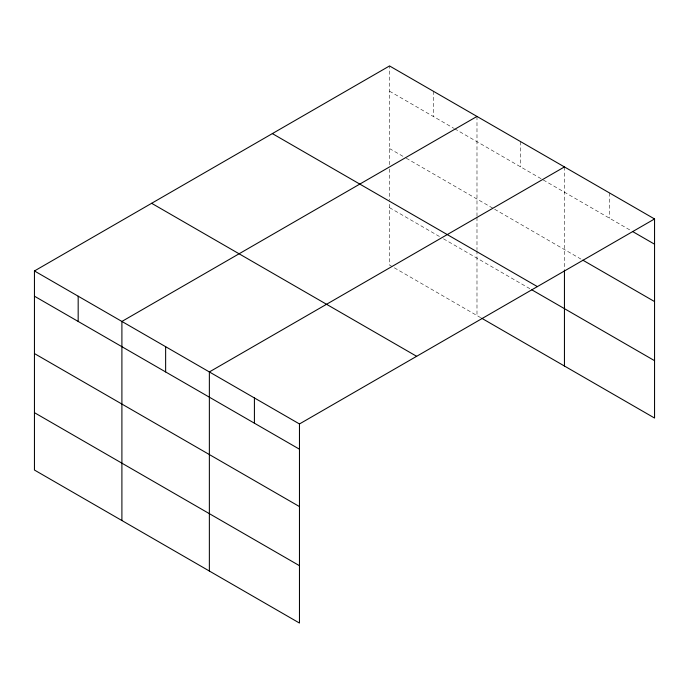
<?xml version="1.0" encoding="UTF-8"?>
<svg xmlns="http://www.w3.org/2000/svg" width="689" height="689" viewBox="0 0 689 689"><rect width="100%" height="100%" fill="white"/><g stroke="black" fill="none" stroke-linecap="round" stroke-linejoin="round"><path stroke-width="0.52" stroke-dasharray="3.44 2.58" d="M389.535 164.688L389.535 65.946M389.535 91.198L453.732 128.257M454.662 128.8L631.563 230.936M389.535 148.566L405.347 157.695M406.286 158.237L493.737 208.724M494.668 209.267L580.991 259.107M389.535 207.673L439.771 236.68M443.501 238.825L530.022 288.786M480.715 317.681L389.535 265.041L389.535 201.222M609.498 192.937L609.498 218.189M564.446 166.927L564.446 268.891M520.72 141.684L520.72 166.936M476.986 116.441L476.986 216.251M476.986 217.328L476.986 249.564M476.986 250.641L476.986 315.536M433.26 91.189L433.26 116.441M389.535 168.986L389.535 200.146"/><path stroke-width="1.03" d="M654.55 218.956L389.535 65.946L34.45 270.958L34.45 470.044L299.465 623.054L299.465 423.959L654.55 218.956L654.55 418.042L481.645 318.215M476.986 116.441L121.901 321.444L121.901 520.539M564.446 166.927L209.361 371.939L209.361 571.035M632.485 231.461L654.55 244.199M582.834 260.166L654.55 301.567M272.353 133.597L537.368 286.607M531.882 289.854L654.55 360.674M151.632 203.298L416.647 356.308M34.45 270.958L299.465 423.959M34.45 296.201L299.465 449.211M34.45 353.569L299.465 506.579M34.45 412.677L299.465 565.686M564.446 269.967L564.446 366.023M254.413 397.949L254.413 423.201M165.636 346.688L165.636 371.939M78.176 296.201L78.176 321.453"/></g></svg>
